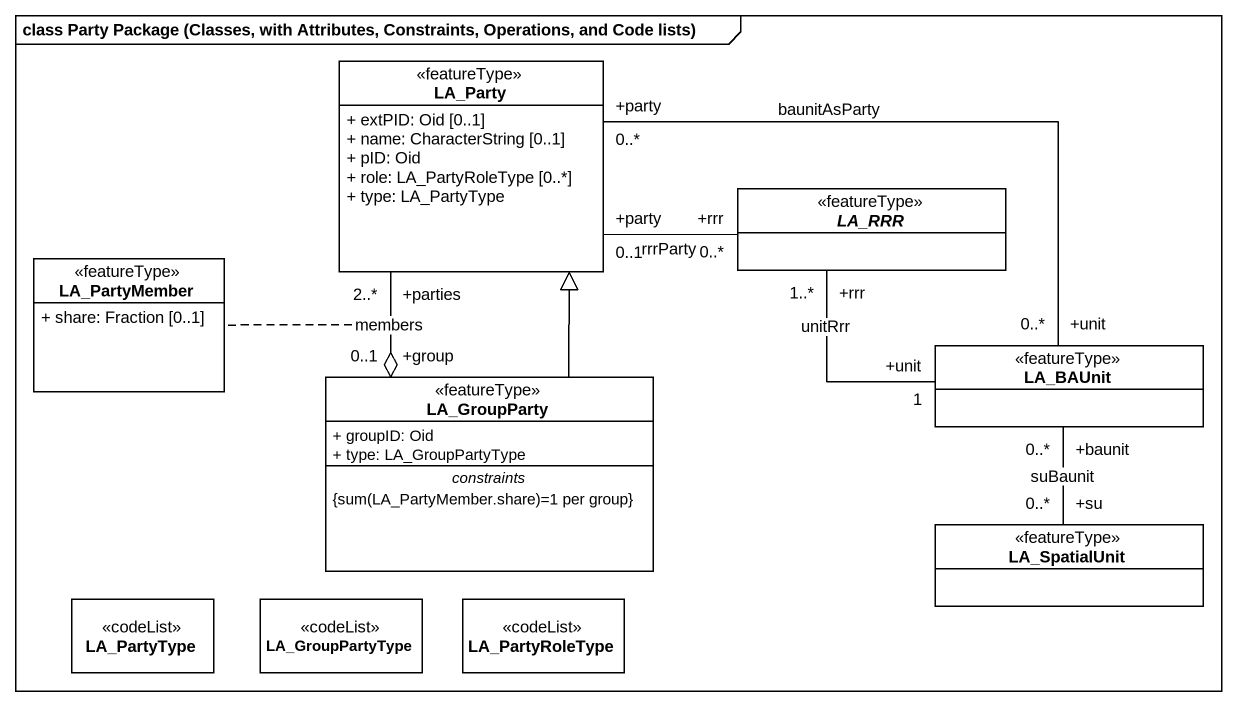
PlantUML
@startuml
mainframe class Party Package (Classes, with Attributes, Constraints, Operations, and Code lists)
hide circle
hide empty members
skinparam classAttributeIconSize 0
class LA_Party <<featureType>> #FFFFFF {
  + extPID: Oid [0..1]
  + name: CharacterString [0..1]
  + pID: Oid
  + role: LA_PartyRoleType [0..*]
  + type: LA_PartyType
}
abstract class LA_RRR <<featureType>> #FFFFFF
class LA_PartyMember <<featureType>> #FFFFFF {
  + share: Fraction [0..1]
}
class LA_BAUnit <<featureType>> #FFFFFF
class LA_GroupParty <<featureType>> #FFFFFF {
  + groupID: Oid
  + type: LA_GroupPartyType
  -- constraints --
  {field} {sum(LA_PartyMember.share)=1 per group}
}
class LA_SpatialUnit <<featureType>> #FFFFFF
class LA_PartyType <<codeList>> #FFFFFF
class LA_GroupPartyType <<codeList>> #FFFFFF
class LA_PartyRoleType <<codeList>> #FFFFFF
LA_Party "+party\n0..1" -right- "+rrr\n0..*" LA_RRR : rrrParty
LA_RRR "+rrr\n1..*" -- "+unit\n1" LA_BAUnit : unitRrr
LA_BAUnit "+unit\n0..*" -left- "+party\n0..*" LA_Party : baunitAsParty
LA_GroupParty "+group\n0..1" o-up- "+parties\n2..*" LA_Party : members
(LA_GroupParty, LA_Party) .. LA_PartyMember
LA_GroupParty -up-|> LA_Party
LA_SpatialUnit "+su\n0..*" -up- "+baunit\n0..*" LA_BAUnit : suBaunit
@enduml
